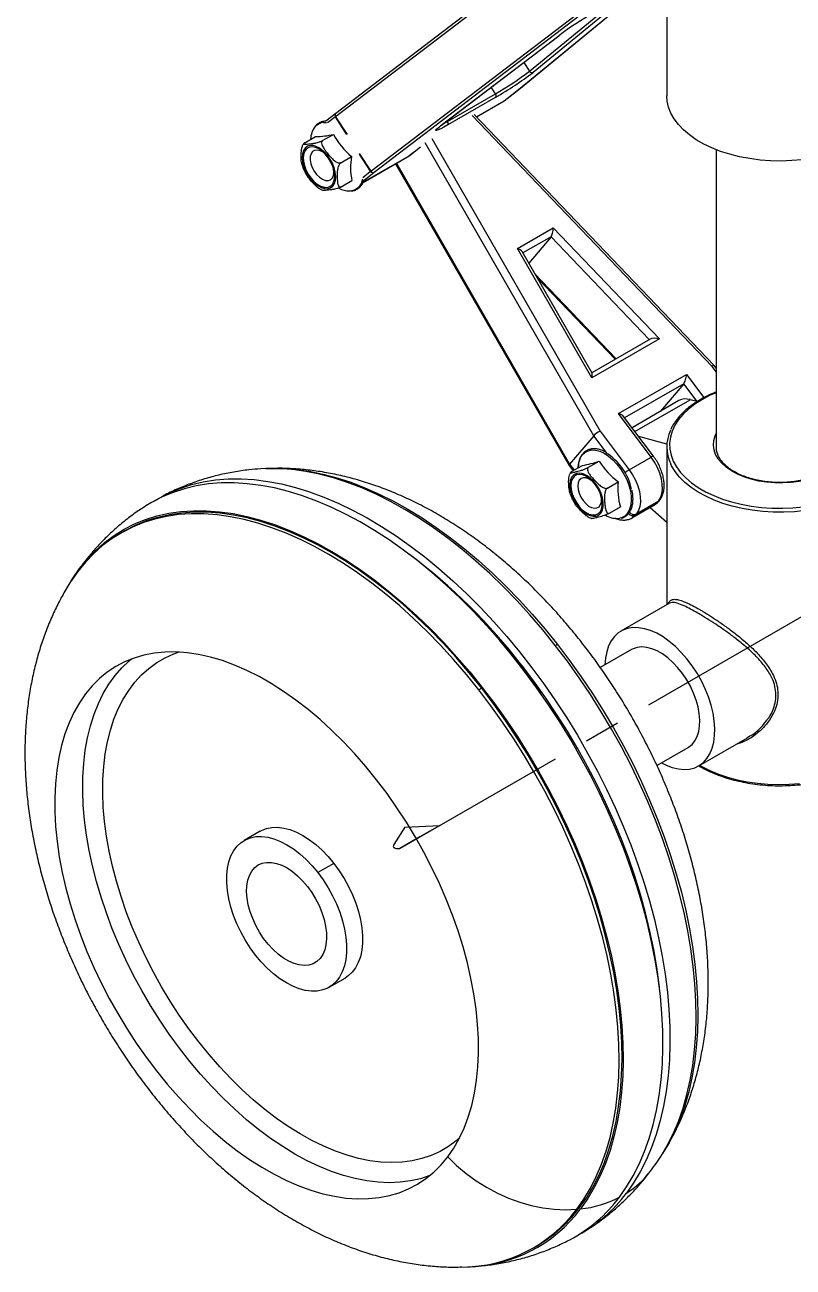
# Model space of a CAD drawing. Header units: millimetres. Extents: x 1 to 1184, y 0 to 836.
# Drawn here: x 734.2 to 788.5, y 615.3 to 703.2 of the extents above; entities that cross this region are included whole.
import ezdxf

# ---------------------------------------------------------------- set-up
doc = ezdxf.new("R2010")
doc.units = ezdxf.units.MM
doc.linetypes.add('CENTERX2', pattern=[20.32, 12.7, -2.54, 2.54, -2.54])

msp = doc.modelspace()

# ---------------------------------------------------------------- linework, layer by layer
at = {"color": 7, "linetype": 'Continuous', "lineweight": 25}
for p, q in [((779.557, 748.027), (779.557, 698.149)), ((770.684, 707.766), (756.138, 696.668)), ((770.699, 708.002), (756.15, 696.902)), ((769.187, 698.676), (777.38, 705.415)), ((769.206, 698.689), (777.381, 705.414)), ((769.845, 699.883), (775.986, 704.935)), ((776.396, 704.98), (770.102, 699.803)), ((758.622, 692.809), (773.168, 703.907)), ((773.413, 703.818), (758.863, 692.716)), ((763.613, 696.057), (771.927, 702.4)), ((763.626, 696.065), (771.94, 702.409)), ((771.94, 702.409), (771.927, 702.4)), ((769.445, 700.505), (769.845, 699.883)), ((764.052, 696.328), (767.442, 698.286)), ((767.459, 698.046), (764.069, 696.089)), ((767.442, 698.286), (767.144, 698.749)), ((768.05, 697.779), (769.187, 698.676)), ((768.066, 697.79), (769.203, 698.687)), ((769.187, 698.676), (769.206, 698.689)), ((769.187, 698.676), (769.203, 698.687)), ((766.108, 696.658), (768.05, 697.779)), ((766.114, 696.651), (767.95, 697.711)), ((767.95, 697.711), (768.05, 697.779)), ((768.05, 697.779), (768.066, 697.79)), ((756.147, 696.9), (755.447, 696.348)), ((756.13, 696.661), (755.575, 696.224)), ((756.915, 695.441), (756.13, 696.661)), ((756.138, 696.668), (756.951, 695.405)), ((764.025, 696.37), (764.052, 696.328)), ((782.766, 678.989), (765.79, 696.757)), ((782.917, 679.065), (765.943, 696.83)), ((755.219, 694.975), (755.984, 695.417)), ((755.279, 696.259), (755.498, 696.263)), ((763.626, 696.065), (763.613, 696.057)), ((753.898, 694.773), (753.847, 694.706)), ((753.959, 694.828), (754.724, 695.269)), ((761.332, 693.901), (762.145, 694.542)), ((762.145, 694.542), (762.147, 694.543)), ((774.392, 674.093), (762.478, 694.806)), ((762.943, 695.113), (774.847, 674.417)), ((756.504, 693.41), (757.269, 693.852)), ((757.81, 694.072), (758.622, 692.809)), ((758.614, 692.802), (757.828, 694.023)), ((758.08, 692.013), (761.232, 693.833)), ((758.085, 692.026), (761.332, 693.901)), ((761.232, 693.833), (761.332, 693.901)), ((761.348, 693.912), (761.332, 693.901)), ((761.348, 693.912), (761.65, 694.15)), ((783.057, 694.33), (783.057, 673.294)), ((758.059, 692.365), (758.614, 692.802)), ((760.375, 693.338), (772.655, 671.988)), ((760.435, 693.373), (772.69, 672.068)), ((756.53, 691.699), (757.295, 692.14)), ((758.863, 692.716), (758.126, 692.135)), ((755.876, 691.846), (755.897, 691.866)), ((768.996, 687.346), (771.534, 688.812)), ((771.534, 688.812), (779.05, 680.946)), ((771.372, 688.171), (769.383, 687.023)), ((771.372, 688.171), (769.799, 686.299)), ((778.325, 680.894), (771.372, 688.171)), ((774.266, 678.184), (768.996, 687.346)), ((774.274, 678.52), (769.326, 687.122)), ((770.215, 685.576), (775.981, 679.541)), ((770.381, 685.288), (775.911, 679.5)), ((778.375, 680.923), (774.258, 678.546)), ((779.05, 680.946), (774.266, 678.184)), ((783.057, 678.603), (782.766, 678.989)), ((783.057, 678.879), (782.917, 679.064)), ((776.148, 675.654), (780.957, 678.43)), ((780.957, 678.43), (782.192, 676.785)), ((780.756, 677.767), (776.579, 675.356)), ((780.756, 677.767), (779.124, 675.825)), ((781.7, 676.51), (780.756, 677.767)), ((780.418, 676.572), (777.103, 674.658)), ((777.307, 674.386), (781.214, 676.641)), ((781.709, 676.507), (781.214, 676.641)), ((778.457, 672.579), (776.148, 675.654)), ((778.622, 672.635), (776.505, 675.454)), ((774.847, 674.417), (776.901, 671.681)), ((774.392, 674.093), (772.69, 672.068)), ((775.334, 672.838), (774.392, 674.093)), ((779.564, 673.49), (777.576, 674.029)), ((776.901, 671.681), (778.457, 672.579)), ((779.557, 673.294), (779.557, 662.125)), ((783.057, 673.294), (783.059, 673.201)), ((772.656, 671.987), (772.939, 671.61)), ((772.69, 672.068), (773.005, 671.648)), ((772.831, 671.547), (773.596, 671.989)), ((774.022, 671.855), (774.786, 672.297)), ((772.76, 671.491), (772.702, 671.367)), ((775.363, 670.387), (776.128, 670.829)), ((774.937, 669.656), (774.905, 669.859)), ((775.514, 668.612), (776.279, 669.054)), ((777.107, 668.273), (778.662, 669.171)), ((777.337, 668.468), (778.892, 669.366)), ((778.97, 669.458), (777.414, 668.56)), ((778.892, 669.366), (778.97, 669.458)), ((778.962, 669.424), (779.039, 669.516)), ((777.414, 668.56), (777.337, 668.468)), ((778.375, 669.006), (779.557, 667.962)), ((741.15, 667.319), (740.948, 667.202)), ((779.758, 662.241), (776.321, 660.257)), ((771.832, 659.316), (771.69, 659.234)), ((777.071, 658.958), (774.86, 657.682)), ((769.297, 657.853), (769.219, 657.808)), ((766.468, 656.22), (766.266, 656.103)), ((770.641, 655.893), (770.413, 656.184)), ((770.641, 655.893), (770.626, 655.884)), ((781.821, 650.731), (785.259, 652.715)), ((778.86, 650.754), (781.071, 652.03)), ((750.804, 646.104), (749.673, 645.451)), ((756.007, 643.823), (754.875, 643.17)), ((755.672, 635.058), (756.804, 635.711)), ((779.436, 623.561), (779.745, 624.1)), ((773.937, 617.916), (774.193, 618.082)), ((770.145, 616.625), (770.347, 616.741)), ((765.796, 615.296), (766.266, 615.336))]:
    msp.add_line(p, q, dxfattribs=at)
at = {"color": 7, "linetype": 'CENTERX2'}
msp.add_line((760.686, 644.881), (820.577, 679.455), dxfattribs=at)
at = {"color": 7, "linetype": 'Continuous'}
for p, q in [((761.028, 646.392), (760.257, 645.159)), ((761.028, 646.392), (763.515, 646.514)), ((763.515, 646.514), (762.101, 645.697)), ((762.101, 645.697), (760.686, 644.881))]:
    msp.add_line(p, q, dxfattribs=at)
at = {"color": 7, "linetype": 'Continuous', "lineweight": 25, "flags": 128}
for points in [[(789.14, 693.622), (788.399, 693.556), (787.65, 693.531), (786.901, 693.546), (786.157, 693.601), (785.426, 693.697), (784.713, 693.832), (784.025, 694.005), (783.369, 694.214), (782.749, 694.457), (782.171, 694.733), (781.641, 695.04), (781.162, 695.373), (780.74, 695.731), (780.378, 696.11), (780.079, 696.507), (779.846, 696.918), (779.68, 697.341), (779.583, 697.77), (779.557, 698.149)], [(763.747, 696.158), (763.78, 696.176), (764.052, 696.328)], [(764.069, 696.089), (763.8, 695.937), (763.575, 695.818), (763.401, 695.735), (763.284, 695.691), (763.227, 695.687), (763.232, 695.723), (763.301, 695.799), (763.429, 695.911), (763.613, 696.057)], [(755.573, 691.572), (755.771, 691.63), (755.934, 691.753), (756.054, 691.934), (756.127, 692.166), (756.148, 692.439), (756.118, 692.741), (756.037, 693.058), (755.909, 693.378), (755.74, 693.685), (755.537, 693.967), (755.309, 694.21), (755.065, 694.406), (754.817, 694.544), (754.575, 694.619), (754.35, 694.628), (754.152, 694.57), (753.989, 694.447), (753.869, 694.266), (753.797, 694.034), (753.775, 693.761), (753.805, 693.459), (753.886, 693.141), (754.014, 692.822), (754.183, 692.515), (754.386, 692.233), (754.615, 691.989), (754.858, 691.794), (755.107, 691.656), (755.348, 691.581), (755.573, 691.572)], [(755.535, 691.666), (755.727, 691.724), (755.883, 691.846), (755.996, 692.026), (756.061, 692.257), (756.074, 692.527), (756.035, 692.824), (755.946, 693.134), (755.811, 693.442), (755.636, 693.734), (755.43, 693.997), (755.202, 694.217), (754.962, 694.386), (754.723, 694.494), (754.495, 694.537), (754.288, 694.513), (754.113, 694.423), (753.978, 694.271), (753.889, 694.064), (753.85, 693.812), (753.863, 693.527), (753.927, 693.222), (754.04, 692.911), (754.195, 692.609), (754.387, 692.33), (754.606, 692.087), (754.841, 691.891), (755.082, 691.752), (755.317, 691.676), (755.535, 691.666)], [(755.42, 694.008), (755.247, 694.146), (755.037, 694.258), (754.835, 694.305), (754.654, 694.284), (754.507, 694.197), (754.401, 694.048), (754.343, 693.847), (754.338, 693.607), (754.386, 693.342), (754.483, 693.071), (754.623, 692.808), (754.798, 692.572), (754.996, 692.377), (755.206, 692.235), (755.414, 692.154), (755.607, 692.141), (755.607, 692.141)], [(755.607, 692.141), (755.772, 692.196), (755.9, 692.316), (755.982, 692.492), (756.013, 692.714), (755.992, 692.968), (755.977, 693.043)], [(783.057, 677.135), (782.59, 676.929), (782.041, 676.641), (781.542, 676.324), (781.097, 675.981), (780.711, 675.615), (780.386, 675.23), (780.127, 674.828), (779.935, 674.414), (779.812, 673.992), (779.759, 673.564), (779.776, 673.136), (779.864, 672.71), (780.022, 672.292), (780.248, 671.884), (780.54, 671.49), (780.896, 671.114), (781.312, 670.759), (781.785, 670.428), (782.31, 670.125), (782.882, 669.852), (783.497, 669.612), (784.148, 669.407), (784.831, 669.238), (785.538, 669.108), (786.263, 669.017), (787, 668.966), (787.742, 668.956), (788.483, 668.986), (789.215, 669.057)], [(790.88, 671.539), (790.446, 671.317), (789.969, 671.129), (789.455, 670.975), (788.912, 670.859), (788.349, 670.783), (787.774, 670.747), (787.195, 670.752), (786.622, 670.798), (786.063, 670.885), (785.527, 671.01), (785.021, 671.173), (784.554, 671.37), (784.132, 671.599), (783.763, 671.856), (783.45, 672.137), (783.201, 672.438), (783.017, 672.755), (782.902, 673.082), (782.857, 673.415), (782.884, 673.749), (782.981, 674.078), (783.057, 674.24)], [(773.297, 671.817), (773.3, 671.876), (773.345, 672.205), (773.44, 672.491), (773.582, 672.727), (773.767, 672.907), (773.991, 673.026), (774.248, 673.08), (774.529, 673.068), (774.828, 672.99), (775.137, 672.849), (775.446, 672.647), (775.749, 672.392), (776.035, 672.089), (776.298, 671.748), (776.53, 671.376), (776.726, 670.985), (776.879, 670.585), (776.986, 670.187), (777.043, 669.802), (777.049, 669.441), (777.004, 669.112), (776.909, 668.826), (776.767, 668.589), (776.582, 668.409), (776.358, 668.291), (776.232, 668.255)], [(778.97, 669.458), (779.115, 669.687), (779.211, 669.97), (779.255, 670.297), (779.245, 670.658), (779.182, 671.043), (779.067, 671.44), (778.905, 671.836), (778.699, 672.22), (778.457, 672.579)], [(779.04, 622.937), (779.134, 623.081), (779.597, 623.86), (780.015, 624.69), (780.387, 625.569), (780.711, 626.495), (780.989, 627.465), (781.217, 628.478), (781.397, 629.531), (781.528, 630.621), (781.609, 631.745), (781.64, 632.902), (781.621, 634.087), (781.552, 635.299), (781.433, 636.535), (781.265, 637.79), (781.048, 639.064), (780.783, 640.351), (780.469, 641.65), (780.109, 642.957), (779.702, 644.268), (779.25, 645.582), (778.754, 646.894), (778.214, 648.202), (777.633, 649.502), (777.012, 650.791), (776.352, 652.066), (775.655, 653.324), (774.922, 654.562), (774.156, 655.778), (773.357, 656.967), (772.529, 658.127), (771.673, 659.256), (770.79, 660.351), (769.884, 661.408), (768.956, 662.426), (768.009, 663.402), (767.045, 664.334), (766.066, 665.219), (765.075, 666.056), (764.073, 666.842), (763.064, 667.575), (762.05, 668.254), (761.033, 668.877), (760.016, 669.442), (759.001, 669.948), (757.99, 670.395), (756.987, 670.78), (755.993, 671.103), (755.01, 671.364), (754.042, 671.561), (753.091, 671.693), (752.158, 671.762), (751.247, 671.766), (750.852, 671.748)], [(751.202, 671.765), (751.487, 671.777), (752.395, 671.773), (753.324, 671.705), (754.272, 671.572), (755.236, 671.376), (756.214, 671.117), (757.204, 670.795), (758.204, 670.411), (759.21, 669.966), (760.221, 669.462), (761.235, 668.899), (762.248, 668.278), (763.258, 667.602), (764.263, 666.872), (765.26, 666.089), (766.248, 665.256), (767.223, 664.374), (768.183, 663.446), (769.127, 662.474), (770.051, 661.46), (770.953, 660.406), (771.832, 659.316)], [(776.901, 671.681), (777.144, 671.322), (777.349, 670.938), (777.512, 670.542), (777.626, 670.145), (777.689, 669.76), (777.699, 669.399), (777.656, 669.072), (777.56, 668.789), (777.414, 668.56)], [(793.213, 670.028), (792.659, 669.737), (792.059, 669.477), (791.42, 669.25), (790.747, 669.059), (790.046, 668.905), (789.324, 668.79), (788.585, 668.714), (787.838, 668.678), (787.088, 668.683), (786.342, 668.729), (785.607, 668.815), (784.889, 668.94), (784.194, 669.103), (783.529, 669.303), (782.9, 669.539), (782.311, 669.807), (781.769, 670.106), (781.277, 670.433), (780.84, 670.785), (780.463, 671.159), (780.148, 671.552), (779.898, 671.96), (779.843, 672.069)], [(743.336, 669.493), (743.612, 669.657), (744.356, 670.042), (745.133, 670.366), (745.941, 670.627), (746.778, 670.826), (747.644, 670.961), (748.534, 671.032), (749.449, 671.039), (750.384, 670.983), (751.339, 670.862), (752.311, 670.678), (753.297, 670.431), (754.295, 670.122), (755.304, 669.75), (756.32, 669.318), (757.342, 668.826), (758.366, 668.275), (759.391, 667.666), (760.414, 667.002), (761.433, 666.283), (762.445, 665.511), (763.448, 664.688), (764.439, 663.816), (765.417, 662.897), (766.379, 661.933), (767.323, 660.926), (768.246, 659.879), (769.147, 658.794), (770.023, 657.674), (770.872, 656.521), (771.693, 655.338), (772.483, 654.128), (773.24, 652.893), (773.963, 651.637), (774.65, 650.362), (775.3, 649.072), (775.911, 647.769), (776.481, 646.456), (777.009, 645.137), (777.495, 643.814), (777.936, 642.491), (778.332, 641.171), (778.682, 639.856), (778.984, 638.55), (779.24, 637.257), (779.447, 635.978), (779.605, 634.717), (779.714, 633.478), (779.773, 632.262), (779.784, 631.072), (779.744, 629.912), (779.656, 628.784), (779.518, 627.691), (779.331, 626.635), (779.095, 625.619), (778.812, 624.645), (778.481, 623.716), (778.104, 622.833), (777.682, 621.998), (777.214, 621.215), (776.704, 620.483)], [(775.07, 669.376), (775.019, 669.685), (774.918, 670.005), (774.773, 670.321), (774.589, 670.62), (774.374, 670.888), (774.138, 671.113), (773.892, 671.286), (773.645, 671.399), (773.409, 671.447), (773.194, 671.428), (773.009, 671.344), (772.863, 671.197), (772.761, 670.994), (772.709, 670.744), (772.709, 670.457), (772.76, 670.147), (772.86, 669.828), (773.006, 669.511), (773.19, 669.213), (773.405, 668.945), (773.64, 668.72), (773.887, 668.547), (774.134, 668.434), (774.37, 668.386), (774.585, 668.404), (774.77, 668.489), (774.916, 668.636), (775.018, 668.839), (775.07, 669.089), (775.07, 669.376)], [(774.997, 669.409), (774.947, 669.71), (774.847, 670.021), (774.702, 670.326), (774.52, 670.613), (774.307, 670.867), (774.076, 671.077), (773.835, 671.232), (773.597, 671.326), (773.373, 671.354), (773.173, 671.315), (773.007, 671.21), (772.881, 671.045), (772.803, 670.827), (772.776, 670.566), (772.801, 670.276), (772.876, 669.968), (772.999, 669.658), (773.164, 669.36), (773.362, 669.088), (773.586, 668.855), (773.823, 668.671), (774.064, 668.546), (774.296, 668.484), (774.509, 668.49), (774.694, 668.563), (774.841, 668.698), (774.943, 668.891), (774.996, 669.132), (774.997, 669.409)], [(774.348, 670.824), (774.278, 670.885), (774.068, 671.027), (773.86, 671.107), (773.668, 671.12), (773.503, 671.065), (773.375, 670.945), (773.293, 670.768), (773.262, 670.546), (773.284, 670.292), (773.357, 670.021), (773.476, 669.752), (773.635, 669.501), (773.824, 669.284), (774.03, 669.114), (774.24, 669.002), (774.442, 668.956), (774.622, 668.977), (774.77, 669.065), (774.875, 669.215), (774.932, 669.416), (774.937, 669.656), (774.937, 669.656)], [(776.209, 620.198), (776.719, 620.929), (777.187, 621.713), (777.609, 622.547), (777.986, 623.43), (778.317, 624.359), (778.6, 625.333), (778.836, 626.349), (779.023, 627.405), (779.161, 628.498), (779.249, 629.626), (779.289, 630.786), (779.279, 631.976), (779.219, 633.192), (779.11, 634.432), (778.952, 635.692), (778.745, 636.971), (778.49, 638.265), (778.187, 639.57), (777.837, 640.885), (777.441, 642.205), (777, 643.528), (776.514, 644.851), (775.986, 646.17), (775.416, 647.483), (774.805, 648.786), (774.156, 650.076), (773.468, 651.351), (772.745, 652.607), (771.988, 653.842), (771.198, 655.052), (770.377, 656.235), (769.528, 657.388), (768.652, 658.508), (767.751, 659.593), (766.828, 660.64), (765.884, 661.647), (764.922, 662.611), (763.944, 663.53), (762.953, 664.402), (761.95, 665.225), (760.938, 665.997), (759.919, 666.716), (758.896, 667.38), (757.871, 667.989), (756.847, 668.54), (755.825, 669.032), (754.809, 669.464), (753.8, 669.836), (752.802, 670.145), (751.816, 670.393), (750.844, 670.577), (749.889, 670.697), (748.954, 670.754), (748.04, 670.746), (747.149, 670.675), (746.283, 670.54), (745.446, 670.342), (744.638, 670.08), (743.861, 669.757), (743.117, 669.371), (742.722, 669.133)], [(778.662, 669.171), (778.702, 669.196), (778.892, 669.366)], [(778.892, 669.366), (778.943, 669.404), (778.962, 669.424)], [(779.039, 669.516), (779.02, 669.496), (778.97, 669.458)], [(766.266, 656.103), (765.387, 657.193), (764.485, 658.247), (763.561, 659.261), (762.617, 660.233), (761.657, 661.161), (760.682, 662.043), (759.694, 662.876), (758.697, 663.659), (757.692, 664.389), (756.682, 665.065), (755.669, 665.685), (754.655, 666.249), (753.644, 666.753), (752.638, 667.198), (751.638, 667.582), (750.648, 667.903), (749.67, 668.163), (748.706, 668.359), (747.758, 668.491), (746.829, 668.56), (745.921, 668.564), (745.036, 668.504), (744.177, 668.38), (743.345, 668.192), (742.542, 667.941), (741.771, 667.627), (741.033, 667.251), (740.33, 666.814), (739.663, 666.317), (739.035, 665.761), (738.447, 665.148), (737.9, 664.479), (737.395, 663.756), (737.232, 663.496)], [(737.435, 663.817), (737.525, 663.959), (738.032, 664.686), (738.581, 665.357), (739.172, 665.973), (739.802, 666.531), (740.472, 667.03), (741.177, 667.468), (741.919, 667.846), (742.693, 668.161), (743.499, 668.413), (744.334, 668.601), (745.197, 668.726), (746.085, 668.786), (746.997, 668.782), (747.929, 668.714), (748.881, 668.581), (749.849, 668.384), (750.831, 668.123), (751.825, 667.8), (752.828, 667.415), (753.839, 666.969), (754.854, 666.462), (755.871, 665.897), (756.888, 665.274), (757.902, 664.595), (758.911, 663.862), (759.913, 663.076), (760.904, 662.239), (761.883, 661.354), (762.847, 660.422), (763.795, 659.446), (764.722, 658.428), (765.628, 657.371), (766.511, 656.276), (767.367, 655.147), (768.195, 653.987), (768.994, 652.798), (769.76, 651.583), (770.493, 650.344), (771.19, 649.086), (771.85, 647.811), (772.471, 646.522), (773.052, 645.222), (773.592, 643.914), (774.088, 642.602), (774.54, 641.288), (774.947, 639.977), (775.307, 638.67), (775.621, 637.371), (775.886, 636.084), (776.103, 634.81), (776.271, 633.555), (776.39, 632.319), (776.459, 631.107), (776.478, 629.922), (776.447, 628.765), (776.366, 627.641), (776.235, 626.551), (776.055, 625.498), (775.827, 624.485), (775.55, 623.515), (775.225, 622.589), (774.853, 621.71), (774.435, 620.88), (773.972, 620.101), (773.465, 619.375), (773.465, 619.375)], [(766.468, 656.22), (765.589, 657.31), (764.687, 658.363), (763.763, 659.377), (762.819, 660.349), (761.859, 661.278), (760.884, 662.159), (759.896, 662.992), (758.899, 663.775), (757.894, 664.506), (756.884, 665.182), (755.871, 665.802), (754.857, 666.365), (753.846, 666.87), (752.84, 667.314), (751.84, 667.698), (750.85, 668.02), (749.872, 668.279), (748.908, 668.476), (747.96, 668.608), (747.031, 668.676), (746.123, 668.68), (745.239, 668.62), (744.379, 668.496), (743.547, 668.308), (742.745, 668.057), (741.973, 667.743), (741.235, 667.368), (741.15, 667.319)], [(777.337, 668.468), (777.146, 668.298), (777.122, 668.282)], [(779.183, 650.94), (779.515, 650.776), (779.952, 650.611), (780.378, 650.51), (780.787, 650.473), (781.174, 650.502), (781.533, 650.596), (781.86, 650.754), (782.151, 650.974), (782.402, 651.252), (782.609, 651.586), (782.77, 651.971), (782.883, 652.402), (782.946, 652.873), (782.959, 653.378), (782.921, 653.911), (782.833, 654.464), (782.695, 655.031), (782.511, 655.604), (782.282, 656.176), (782.01, 656.738), (781.701, 657.285), (781.357, 657.808), (780.984, 658.301), (780.585, 658.757), (780.167, 659.171), (779.734, 659.536), (779.293, 659.85), (778.849, 660.106), (778.408, 660.302), (777.976, 660.436), (777.557, 660.505), (777.159, 660.509), (776.785, 660.447), (776.442, 660.321), (776.132, 660.132), (775.861, 659.882), (775.632, 659.575), (775.447, 659.216), (775.31, 658.807), (775.222, 658.355), (775.184, 657.869)], [(759.041, 649.74), (758.283, 650.675), (757.501, 651.572), (756.698, 652.429), (755.877, 653.241), (755.04, 654.006), (754.19, 654.722), (753.33, 655.387), (752.463, 655.997), (751.592, 656.552), (750.72, 657.048), (749.85, 657.485), (748.985, 657.861), (748.127, 658.174), (747.28, 658.425), (746.446, 658.61), (745.629, 658.732), (744.831, 658.787), (744.054, 658.778), (743.302, 658.702), (742.577, 658.562), (741.881, 658.357), (741.217, 658.088), (740.586, 657.756), (739.992, 657.362), (739.436, 656.907), (738.92, 656.393), (738.446, 655.821), (738.015, 655.195), (737.629, 654.515), (737.289, 653.784), (736.997, 653.004), (736.752, 652.179), (736.557, 651.31), (736.412, 650.401), (736.316, 649.455), (736.271, 648.475), (736.277, 647.465), (736.334, 646.428), (736.441, 645.366), (736.598, 644.285), (736.805, 643.188), (737.061, 642.077), (737.365, 640.958), (737.716, 639.834), (738.112, 638.708), (738.553, 637.585), (739.038, 636.468), (739.563, 635.361), (740.128, 634.268), (740.731, 633.192), (741.369, 632.137), (742.041, 631.108), (742.744, 630.106), (743.476, 629.136), (744.234, 628.201), (745.016, 627.304), (745.819, 626.448), (746.64, 625.635), (747.477, 624.87), (748.327, 624.154), (749.187, 623.489), (750.054, 622.879), (750.924, 622.324), (751.796, 621.828), (752.666, 621.391), (753.532, 621.015), (754.39, 620.702), (755.237, 620.451), (756.07, 620.266), (756.888, 620.145), (757.686, 620.089), (758.463, 620.099), (759.215, 620.174), (759.94, 620.314), (760.636, 620.519), (761.3, 620.788), (761.93, 621.12), (762.524, 621.515), (763.08, 621.969), (763.596, 622.483), (764.07, 623.055)], [(764.892, 624.37), (764.674, 624.186), (764.119, 623.781), (763.528, 623.436), (762.903, 623.153), (762.245, 622.932), (761.558, 622.774), (760.844, 622.68), (760.105, 622.65), (759.344, 622.684), (758.563, 622.782), (757.766, 622.943), (756.955, 623.168), (756.133, 623.455), (755.302, 623.804), (754.467, 624.212), (753.629, 624.679), (752.791, 625.203), (751.957, 625.783), (751.13, 626.415), (750.312, 627.098), (749.506, 627.83), (748.716, 628.608), (747.943, 629.429), (747.191, 630.29), (746.462, 631.189), (745.759, 632.121), (745.084, 633.085), (744.439, 634.076), (743.828, 635.091), (743.252, 636.126), (742.713, 637.179), (742.212, 638.244), (741.753, 639.319), (741.335, 640.399), (740.962, 641.481), (740.634, 642.561), (740.352, 643.635), (740.117, 644.7), (739.93, 645.751), (739.792, 646.786), (739.703, 647.8), (739.664, 648.789), (739.674, 649.751), (739.734, 650.682), (739.844, 651.578), (740.002, 652.437), (740.209, 653.255), (740.464, 654.03), (740.765, 654.759), (741.113, 655.44), (741.505, 656.069), (741.94, 656.645), (742.417, 657.166), (742.934, 657.629), (743.489, 658.034), (744.08, 658.379), (744.705, 658.662), (745.027, 658.78)], [(771.832, 659.316), (772.685, 658.192), (773.51, 657.036), (774.305, 655.852), (775.069, 654.641), (775.799, 653.408), (776.493, 652.155), (777.15, 650.885), (777.769, 649.601), (778.348, 648.306), (778.885, 647.003), (779.379, 645.696), (779.83, 644.388), (780.235, 643.081), (780.594, 641.78), (780.906, 640.486), (781.171, 639.204), (781.387, 637.936), (781.554, 636.685), (781.672, 635.454), (781.741, 634.247), (781.76, 633.066), (781.729, 631.914), (781.648, 630.794), (781.518, 629.709), (781.339, 628.66), (781.111, 627.652), (780.835, 626.685), (780.512, 625.763), (780.141, 624.887), (779.725, 624.06), (779.264, 623.284), (779.224, 623.223)], [(781.071, 652.03), (781.104, 652.05), (781.348, 652.242), (781.552, 652.492), (781.711, 652.796), (781.823, 653.149), (781.885, 653.543), (781.898, 653.971), (781.86, 654.427), (781.773, 654.902), (781.637, 655.388), (781.455, 655.875), (781.231, 656.356), (780.968, 656.821), (780.672, 657.263), (780.347, 657.673), (779.999, 658.044), (779.635, 658.37), (779.26, 658.644), (778.882, 658.862), (778.508, 659.02), (778.143, 659.115), (777.796, 659.146), (777.47, 659.111), (777.174, 659.012), (777.071, 658.958)], [(762.801, 621.73), (762.14, 621.514), (761.431, 621.355), (760.694, 621.259), (759.932, 621.228), (759.148, 621.261), (758.345, 621.358), (757.524, 621.519), (756.69, 621.743), (755.843, 622.03), (754.989, 622.378), (754.128, 622.787), (753.264, 623.255), (752.401, 623.781), (751.54, 624.362), (750.684, 624.998), (749.838, 625.685), (749.002, 626.421), (748.181, 627.205), (747.376, 628.033), (746.591, 628.903), (745.828, 629.811), (745.09, 630.755), (744.378, 631.732), (743.696, 632.739), (743.046, 633.771), (742.43, 634.826), (741.849, 635.9), (741.307, 636.99), (740.804, 638.091), (740.342, 639.201), (739.923, 640.316), (739.548, 641.431), (739.219, 642.543), (738.937, 643.649), (738.702, 644.745), (738.515, 645.827), (738.377, 646.892), (738.288, 647.935), (738.25, 648.954), (738.26, 649.946), (738.321, 650.906), (738.431, 651.832), (738.591, 652.72), (738.799, 653.568), (739.055, 654.374), (739.358, 655.133), (739.708, 655.844), (740.102, 656.504), (740.54, 657.111), (741.02, 657.664), (741.54, 658.159), (741.695, 658.29)], [(779.036, 635.065), (779.019, 635.221), (778.851, 636.472), (778.635, 637.74), (778.37, 639.022), (778.058, 640.316), (777.699, 641.618), (777.294, 642.924), (776.844, 644.233), (776.349, 645.54), (775.812, 646.842), (775.234, 648.137), (774.615, 649.421), (773.958, 650.691), (773.263, 651.944), (772.533, 653.177), (771.77, 654.388), (770.975, 655.572), (770.149, 656.728), (769.297, 657.853)], [(773.193, 619.348), (773.698, 620.071), (774.159, 620.847), (774.575, 621.674), (774.945, 622.549), (775.269, 623.472), (775.545, 624.438), (775.773, 625.447), (775.952, 626.495), (776.082, 627.581), (776.163, 628.701), (776.194, 629.853), (776.175, 631.034), (776.106, 632.241), (775.988, 633.472), (775.821, 634.722), (775.604, 635.991), (775.34, 637.273), (775.028, 638.566), (774.669, 639.868), (774.263, 641.175), (773.813, 642.483), (773.319, 643.79), (772.782, 645.093), (772.203, 646.387), (771.584, 647.671), (770.927, 648.942), (770.233, 650.195), (769.503, 651.428), (768.739, 652.638), (767.944, 653.823), (767.119, 654.979), (766.266, 656.103)], [(770.347, 616.741), (770.965, 617.13), (771.631, 617.626), (772.26, 618.182), (772.848, 618.795), (773.395, 619.464), (773.9, 620.188), (774.361, 620.964), (774.777, 621.791), (775.148, 622.666), (775.471, 623.588), (775.747, 624.555), (775.975, 625.564), (776.154, 626.612), (776.284, 627.698), (776.365, 628.818), (776.396, 629.97), (776.377, 631.151), (776.308, 632.358), (776.19, 633.588), (776.023, 634.839), (775.807, 636.107), (775.542, 637.39), (775.23, 638.683), (774.871, 639.985), (774.466, 641.291), (774.015, 642.6), (773.521, 643.907), (772.984, 645.209), (772.405, 646.504), (771.786, 647.788), (771.129, 649.058), (770.435, 650.311), (769.705, 651.545), (768.941, 652.755), (768.146, 653.94), (767.321, 655.095), (766.468, 656.22)], [(781.884, 650.767), (782.034, 650.682), (782.6, 650.398), (783.21, 650.146), (783.858, 649.928), (784.538, 649.746), (785.245, 649.602), (785.973, 649.497), (786.714, 649.431), (787.463, 649.405), (788.212, 649.421), (788.956, 649.476)], [(764.07, 623.055), (764.501, 623.681), (764.887, 624.361), (765.227, 625.092), (765.52, 625.872), (765.764, 626.698), (765.96, 627.566), (766.105, 628.475), (766.201, 629.421), (766.245, 630.401), (766.239, 631.411), (766.183, 632.448), (766.076, 633.51), (765.918, 634.591), (765.711, 635.688), (765.456, 636.799), (765.152, 637.918), (764.801, 639.042), (764.404, 640.168), (763.963, 641.291), (763.479, 642.408), (762.954, 643.515), (762.389, 644.608), (761.786, 645.684), (761.148, 646.739), (760.476, 647.768), (759.773, 648.77), (759.041, 649.74)], [(750.804, 646.104), (750.899, 646.155), (751.251, 646.294), (751.632, 646.37), (752.039, 646.382), (752.466, 646.329), (752.909, 646.213), (753.363, 646.035), (753.822, 645.796), (754.28, 645.501), (754.733, 645.151), (755.176, 644.752), (755.602, 644.307), (756.007, 643.823)], [(754.875, 643.17), (755.254, 642.652), (755.603, 642.105), (755.918, 641.537), (756.194, 640.954), (756.429, 640.362), (756.62, 639.769), (756.765, 639.182), (756.862, 638.608), (756.91, 638.053), (756.908, 637.523), (756.856, 637.026), (756.756, 636.567), (756.607, 636.15), (756.413, 635.782), (756.174, 635.467), (755.895, 635.207), (755.577, 635.007), (755.226, 634.868), (754.844, 634.792), (754.438, 634.78), (754.01, 634.833), (753.567, 634.949), (753.113, 635.127), (752.655, 635.366), (752.196, 635.661), (751.743, 636.011), (751.301, 636.41), (750.875, 636.855), (750.47, 637.339), (750.091, 637.857), (749.742, 638.404), (749.427, 638.972), (749.151, 639.555), (748.916, 640.147), (748.725, 640.739), (748.58, 641.326), (748.483, 641.901), (748.435, 642.456), (748.437, 642.985), (748.489, 643.483), (748.589, 643.942), (748.738, 644.358), (748.933, 644.727), (749.171, 645.042), (749.451, 645.302), (749.768, 645.502), (750.119, 645.641), (750.501, 645.717), (750.907, 645.729), (751.335, 645.676), (751.778, 645.56), (752.232, 645.382), (752.691, 645.143), (753.149, 644.848), (753.602, 644.498), (754.044, 644.099), (754.47, 643.654), (754.875, 643.17)], [(754.141, 642.198), (754.45, 641.769), (754.727, 641.312), (754.968, 640.837), (755.168, 640.352), (755.323, 639.864), (755.431, 639.384), (755.49, 638.919), (755.498, 638.478), (755.456, 638.068), (755.365, 637.698), (755.225, 637.373), (755.04, 637.1), (754.812, 636.883), (754.546, 636.726), (754.247, 636.632), (753.92, 636.603), (753.571, 636.639), (753.205, 636.739), (752.83, 636.902), (752.452, 637.125), (752.078, 637.404), (751.715, 637.734), (751.369, 638.109), (751.046, 638.521), (750.752, 638.965), (750.492, 639.432), (750.272, 639.914), (750.094, 640.401), (749.962, 640.886), (749.878, 641.36), (749.845, 641.814), (749.862, 642.24), (749.929, 642.631), (750.045, 642.979), (750.207, 643.279), (750.414, 643.525), (750.661, 643.712), (750.944, 643.838), (751.258, 643.899), (751.597, 643.896), (751.956, 643.828), (752.327, 643.696), (752.704, 643.502), (753.081, 643.251), (753.45, 642.946), (753.806, 642.593), (754.141, 642.198)], [(756.007, 643.823), (756.386, 643.305), (756.735, 642.758), (757.049, 642.19), (757.326, 641.607), (757.561, 641.015), (757.752, 640.423), (757.897, 639.836), (757.994, 639.261), (758.041, 638.706), (758.039, 638.177), (757.988, 637.679), (757.887, 637.22), (757.739, 636.804), (757.544, 636.435), (757.305, 636.12), (757.026, 635.86), (756.804, 635.711)], [(764.07, 623.055), (764.697, 622.449), (765.366, 621.886), (766.073, 621.37), (766.813, 620.905), (767.579, 620.494), (768.366, 620.141), (769.169, 619.848), (769.98, 619.618), (770.794, 619.451), (771.605, 619.351), (772.407, 619.316), (773.193, 619.348)]]:
    msp.add_lwpolyline(points, dxfattribs=at)
at = {"color": 7, "linetype": 'Continuous', "flags": 128}
msp.add_lwpolyline([(760.257, 645.159), (760.225, 645.091), (760.218, 645.032), (760.236, 644.981), (760.28, 644.94), (760.347, 644.909), (760.439, 644.889), (760.552, 644.879), (760.686, 644.881)], dxfattribs=at)
at = {"color": 7, "linetype": 'Continuous', "lineweight": 25}
for centre, radius, start, end in [((787.746, 680.965), 26.641, 120.08493, 126.42649), ((756.483, 717.378), 22.015, 299.85676, 307.37146), ((755.408, 719.041), 24.208, 299.85556, 307.37266), ((770.016, 699.98), 0.197, 209.48686, 295.90618), ((767.297, 698.155), 0.196, 326.06622, 41.90102), ((756.269, 696.771), 0.178, 133.43977, 218.14005), ((756.272, 696.779), 0.173, 134.70344, 219.70494), ((756.555, 696.121), 0.687, 127.31877, 128.2347), ((763.906, 696.198), 0.196, 326.06622, 41.90102), ((755.794, 695.058), 1.421, 140.19965, 179.63121), ((755.374, 695.355), 0.909, 96.00558, 137.68201), ((754.793, 700.148), 4.879, 269.1926, 284.12941), ((760.504, 697.82), 5.12, 208.00013, 230.81127), ((761.319, 693.057), 4.127, 168.89526, 192.83536), ((759.039, 692.263), 0.687, 127.31877, 128.2347), ((758.785, 692.895), 0.195, 208.3177, 293.57748), ((758.795, 692.897), 0.193, 207.05358, 290.75852), ((757.066, 692.432), 1.017, 274.53225, 350.69602), ((757.114, 692.985), 1.567, 241.32196, 271.20381), ((780.896, 675.691), 1.003, 71.49376, 118.50142), ((782.347, 673.293), 2.787, 154.80947, 206.07017), ((773.16, 669.48), 3.996, 11.8025, 58.51155), ((778.608, 672.404), 0.231, 86.61816, 130.88724), ((772.509, 678.655), 6.754, 279.25833, 289.70553), ((779.064, 674.86), 4.987, 210.92753, 233.92635), ((778.005, 669.819), 2.164, 120.6495, 130.14049), ((780.411, 670.299), 4.316, 172.944, 196.76622), ((776.004, 669.707), 1.469, 238.14057, 278.93237), ((777.168, 668.847), 0.415, 218.91445, 293.99273), ((777.245, 668.939), 0.416, 218.68745, 293.98298), ((736.889, 632.938), 40.878, 37.55269, 53.2222), ((732.372, 629.003), 46.77, 38.01585, 40.70724), ((730.924, 627.869), 48.609, 35.20612, 38.01782), ((773.254, 625.957), 6.47, 302.21578, 322.85143), ((767.838, 626.423), 10.432, 297.78449, 323.36109), ((768.324, 626.717), 10.444, 298.59904, 323.35381), ((772.627, 627.15), 7.82, 276.15416, 297.25606), ((765.027, 625.462), 10.201, 270.26328, 323.17717), ((765.277, 625.5), 10.226, 271.01191, 323.2013)]:
    msp.add_arc(centre, radius, start, end, dxfattribs=at)
for centre, major_axis, ratio, start_param, end_param in [((771.38, 688.628), (0.07, 0.492), 0.280541, 3.565212, 5.136008), ((768.841, 687.162), (0.502, -0.135), 0.427515, 0.40343, 1.374076), ((778.896, 680.761), (0.584, -0.084), 0.354216, 1.353887, 2.717974), ((782.612, 678.805), (0.306, 0.259), 0.124922, 0.007415, 0.937683), ((774.111, 678), (0.144, 0.536), 0.198984, 5.115819, 6.086465), ((780.802, 678.246), (0.105, 0.512), 0.23991, 3.557796, 5.128593), ((775.994, 675.47), (0.54, -0.11), 0.391735, 0.416204, 1.361302), ((774.692, 674.233), (0.335, 0.221), 0.209046, 0.957873, 2.528669), ((772.99, 672.208), (0.335, 0.221), 0.209046, 2.528669, 3.154367)]:
    msp.add_ellipse(centre, major_axis=major_axis, ratio=ratio, start_param=start_param, end_param=end_param, dxfattribs=at)
for points, knots in [([(755.347, 696.341), (755.3, 696.334), (755.168, 696.314), (754.972, 696.231), (754.816, 696.133), (754.752, 696.053), (754.741, 696.04)], [0, 0, 0, 0, 0.200065, 0.565764, 0.928275, 1, 1, 1, 1]), ([(755.447, 696.348), (755.445, 696.348), (755.41, 696.351), (755.377, 696.346), (755.347, 696.341)], [0, 0, 0, 0, 0.07153, 1, 1, 1, 1]), ([(763.293, 695.783), (763.292, 695.782), (763.29, 695.779), (763.314, 695.807), (763.374, 695.862), (763.477, 695.95), (763.578, 696.028), (763.626, 696.065)], [0, 0, 0, 0, 0.052776, 0.227228, 0.461214, 0.740886, 1, 1, 1, 1]), ([(753.758, 693.299), (753.746, 693.344), (753.717, 693.456), (753.705, 693.692), (753.699, 693.956), (753.712, 694.24), (753.746, 694.456), (753.799, 694.62), (753.834, 694.68), (753.849, 694.705)], [0, 0, 0, 0, 0.115228, 0.281969, 0.521334, 0.687245, 0.876906, 0.947566, 1, 1, 1, 1]), ([(753.959, 694.828), (753.955, 694.826), (753.936, 694.814), (753.905, 694.792), (753.881, 694.763), (753.89, 694.734), (753.971, 694.719), (754.125, 694.725), (754.318, 694.745), (754.527, 694.772), (754.729, 694.807), (754.911, 694.853), (755.039, 694.895), (755.13, 694.93), (755.187, 694.957), (755.212, 694.971), (755.219, 694.975)], [0, 0, 0, 0, 0.006566, 0.035095, 0.071988, 0.126976, 0.226728, 0.362156, 0.499937, 0.639833, 0.781274, 0.867099, 0.919623, 0.95775, 0.988085, 1, 1, 1, 1]), ([(755.219, 694.975), (755.204, 694.963), (755.173, 694.94), (755.147, 694.877), (755.142, 694.771), (755.196, 694.603), (755.315, 694.399), (755.497, 694.15), (755.696, 693.908), (755.919, 693.667), (756.102, 693.509), (756.266, 693.42), (756.366, 693.389), (756.449, 693.387), (756.487, 693.403), (756.504, 693.41)], [0, 0, 0, 0, 0.029605, 0.059096, 0.106785, 0.187631, 0.302195, 0.419731, 0.588459, 0.70541, 0.839101, 0.888909, 0.939057, 0.971771, 1, 1, 1, 1]), ([(753.756, 693.298), (753.76, 693.281), (753.789, 693.152), (753.874, 692.934), (753.974, 692.744), (754.017, 692.661)], [0, 0, 0, 0, 0.082832, 0.600326, 1, 1, 1, 1]), ([(756.504, 693.41), (756.488, 693.399), (756.454, 693.375), (756.401, 693.309), (756.341, 693.196), (756.286, 693.016), (756.255, 692.794), (756.245, 692.523), (756.249, 692.258), (756.27, 691.994), (756.308, 691.818), (756.372, 691.717), (756.423, 691.681), (756.48, 691.675), (756.514, 691.691), (756.53, 691.699)], [0, 0, 0, 0, 0.029605, 0.059096, 0.106785, 0.187631, 0.302195, 0.419731, 0.588459, 0.70541, 0.839101, 0.888909, 0.939057, 0.971771, 1, 1, 1, 1]), ([(754.862, 691.667), (754.796, 691.721), (754.657, 691.834), (754.451, 692.064), (754.255, 692.307), (754.093, 692.515), (754.038, 692.628), (754.021, 692.663)], [0, 0, 0, 0, 0.190901, 0.399332, 0.698545, 0.905938, 1, 1, 1, 1]), ([(757.192, 691.411), (757.224, 691.411), (757.347, 691.41), (757.539, 691.471), (757.759, 691.592), (757.938, 691.769), (758.068, 691.961), (758.118, 692.108), (758.138, 692.166)], [0, 0, 0, 0, 0.072748, 0.275255, 0.474794, 0.673039, 0.871799, 1, 1, 1, 1]), ([(754.865, 691.67), (754.909, 691.637), (755.023, 691.548), (755.146, 691.495), (755.222, 691.461)], [0, 0, 0, 0, 0.377313, 1, 1, 1, 1]), ([(756.53, 691.699), (756.526, 691.696), (756.506, 691.685), (756.457, 691.661), (756.367, 691.624), (756.226, 691.577), (756.038, 691.53), (755.833, 691.495), (755.627, 691.468), (755.434, 691.449), (755.283, 691.44), (755.236, 691.455), (755.222, 691.46)], [0, 0, 0, 0, 0.007762, 0.04149, 0.085106, 0.150114, 0.268043, 0.42815, 0.591037, 0.756426, 0.923641, 1, 1, 1, 1]), ([(783.057, 677.183), (782.996, 677.16), (782.736, 677.062), (782.312, 676.858), (781.791, 676.572), (781.318, 676.256), (780.893, 675.917), (780.521, 675.556), (780.208, 675.175), (779.979, 674.833), (779.881, 674.614), (779.844, 674.533)], [0, 0, 0, 0, 0.038269, 0.164977, 0.291772, 0.418641, 0.545545, 0.672385, 0.799029, 0.925296, 1, 1, 1, 1]), ([(775.181, 672.952), (775.151, 672.969), (775.022, 673.042), (774.794, 673.118), (774.506, 673.173), (774.234, 673.163), (773.986, 673.094), (773.77, 672.967), (773.59, 672.789), (773.45, 672.564), (773.354, 672.294), (773.303, 672.044), (773.302, 671.875), (773.301, 671.819)], [0, 0, 0, 0, 0.031042, 0.135154, 0.239146, 0.342455, 0.444412, 0.544891, 0.644775, 0.744971, 0.84641, 0.949098, 1, 1, 1, 1]), ([(779.039, 669.516), (779.074, 669.561), (779.165, 669.679), (779.272, 669.904), (779.35, 670.191), (779.382, 670.512), (779.366, 670.859), (779.302, 671.223), (779.192, 671.591), (779.04, 671.955), (778.852, 672.309), (778.699, 672.526), (778.622, 672.635)], [0, 0, 0, 0, 0.0612184, 0.1580938, 0.2577125, 0.3612036, 0.4671909, 0.5739491, 0.6804507, 0.7865828, 0.8925022, 1, 1, 1, 1]), ([(790.78, 671.548), (790.714, 671.512), (790.523, 671.406), (790.173, 671.248), (789.722, 671.088), (789.24, 670.959), (788.733, 670.863), (788.21, 670.802), (787.677, 670.776), (787.143, 670.785), (786.614, 670.831), (786.099, 670.912), (785.605, 671.026), (785.138, 671.172), (784.707, 671.348), (784.316, 671.55), (783.971, 671.776), (783.676, 672.02), (783.436, 672.28), (783.252, 672.55), (783.128, 672.829), (783.066, 673.05), (783.066, 673.177), (783.066, 673.21)], [0, 0, 0, 0, 0.026255, 0.076425, 0.126664, 0.17696, 0.227311, 0.277706, 0.32813, 0.378567, 0.428998, 0.479401, 0.529759, 0.580055, 0.630274, 0.680408, 0.730465, 0.78048, 0.83051, 0.880693, 0.931271, 0.982557, 1, 1, 1, 1]), ([(750.856, 671.742), (750.572, 671.723), (749.928, 671.678), (748.936, 671.532), (747.888, 671.319), (746.866, 671.043), (745.871, 670.709), (744.909, 670.311), (744.269, 670.02), (743.96, 669.846), (743.951, 669.841)], [0, 0, 0, 0, 0.11866, 0.268686, 0.416872, 0.563453, 0.708669, 0.852765, 0.995981, 1, 1, 1, 1]), ([(779.762, 624.13), (779.825, 624.238), (780.068, 624.656), (780.438, 625.418), (780.876, 626.419), (781.261, 627.459), (781.597, 628.537), (781.882, 629.651), (782.114, 630.799), (782.294, 631.98), (782.419, 633.19), (782.489, 634.426), (782.503, 635.684), (782.463, 636.961), (782.367, 638.252), (782.218, 639.553), (782.016, 640.859), (781.763, 642.168), (781.46, 643.475), (781.109, 644.778), (780.712, 646.076), (780.269, 647.364), (779.782, 648.642), (779.253, 649.908), (778.683, 651.159), (778.073, 652.394), (777.425, 653.61), (776.739, 654.806), (776.016, 655.98), (775.258, 657.13), (774.465, 658.254), (773.639, 659.35), (772.781, 660.417), (771.89, 661.451), (770.969, 662.452), (770.018, 663.417), (769.038, 664.344), (768.029, 665.229), (766.993, 666.072), (765.932, 666.868), (764.845, 667.616), (763.737, 668.311), (762.609, 668.951), (761.465, 669.531), (760.309, 670.049), (759.144, 670.503), (757.975, 670.89), (756.807, 671.208), (755.643, 671.458), (754.488, 671.639), (753.343, 671.749), (752.38, 671.795), (751.8, 671.778), (751.596, 671.772)], [0, 0, 0, 0, 0.006278, 0.024306, 0.042574, 0.061103, 0.079907, 0.098995, 0.118363, 0.137999, 0.157878, 0.177966, 0.198222, 0.218601, 0.23906, 0.259559, 0.280055, 0.300525, 0.320954, 0.341331, 0.361655, 0.381924, 0.402144, 0.42232, 0.442461, 0.462576, 0.482676, 0.50277, 0.52287, 0.542984, 0.563122, 0.583297, 0.603519, 0.623798, 0.644144, 0.664564, 0.685066, 0.705651, 0.72632, 0.747065, 0.767873, 0.788722, 0.809571, 0.830376, 0.851088, 0.871653, 0.892021, 0.912147, 0.931996, 0.951547, 0.970791, 0.98973, 1, 1, 1, 1]), ([(772.831, 671.547), (772.816, 671.538), (772.785, 671.52), (772.756, 671.495), (772.748, 671.473), (772.793, 671.467), (772.901, 671.484), (773.069, 671.523), (773.253, 671.57), (773.461, 671.629), (773.633, 671.685), (773.789, 671.745), (773.885, 671.786), (773.967, 671.825), (774.004, 671.845), (774.022, 671.855)], [0, 0, 0, 0, 0.029605, 0.059096, 0.106785, 0.187631, 0.302195, 0.419731, 0.588459, 0.70541, 0.839101, 0.888909, 0.939057, 0.971771, 1, 1, 1, 1]), ([(774.022, 671.855), (774.006, 671.844), (773.976, 671.821), (773.951, 671.759), (773.949, 671.658), (774.008, 671.498), (774.133, 671.305), (774.324, 671.072), (774.532, 670.845), (774.763, 670.619), (774.952, 670.472), (775.121, 670.39), (775.223, 670.363), (775.308, 670.363), (775.346, 670.38), (775.363, 670.387)], [0, 0, 0, 0, 0.029605, 0.059096, 0.106785, 0.187631, 0.302195, 0.419731, 0.588459, 0.70541, 0.839101, 0.888909, 0.939057, 0.971771, 1, 1, 1, 1]), ([(772.724, 669.973), (772.704, 670.057), (772.662, 670.225), (772.635, 670.505), (772.616, 670.793), (772.623, 671.056), (772.653, 671.255), (772.689, 671.343), (772.699, 671.368)], [0, 0, 0, 0, 0.20098, 0.405545, 0.61325, 0.82325, 0.950674, 1, 1, 1, 1]), ([(772.728, 669.975), (772.756, 669.895), (772.822, 669.705), (772.926, 669.488), (773.01, 669.361), (773.027, 669.335)], [0, 0, 0, 0, 0.361913, 0.868174, 1, 1, 1, 1]), ([(775.363, 670.387), (775.359, 670.385), (775.34, 670.373), (775.301, 670.337), (775.247, 670.258), (775.19, 670.114), (775.153, 669.893), (775.149, 669.626), (775.167, 669.341), (775.197, 669.06), (775.244, 668.825), (775.312, 668.675), (775.379, 668.608), (775.438, 668.589), (775.483, 668.596), (775.507, 668.608), (775.514, 668.612)], [0, 0, 0, 0, 0.006566, 0.035095, 0.071988, 0.126976, 0.226728, 0.362156, 0.499937, 0.639833, 0.781274, 0.867099, 0.919623, 0.95775, 0.988085, 1, 1, 1, 1]), ([(776.314, 668.251), (776.323, 668.252), (776.419, 668.264), (776.578, 668.343), (776.78, 668.489), (776.942, 668.689), (777.064, 668.934), (777.143, 669.22), (777.177, 669.541), (777.169, 669.884), (777.126, 670.125), (777.104, 670.244)], [0, 0, 0, 0, 0.013507, 0.136856, 0.258746, 0.380388, 0.503038, 0.627334, 0.752903, 0.879063, 1, 1, 1, 1]), ([(742.726, 669.126), (742.554, 669.018), (742.093, 668.727), (741.381, 668.197), (740.591, 667.542), (739.842, 666.838), (739.135, 666.088), (738.611, 665.464), (738.324, 665.09), (738.248, 664.99)], [0, 0, 0, 0, 0.099233, 0.266391, 0.433566, 0.601048, 0.769133, 0.938117, 1, 1, 1, 1]), ([(773.945, 668.382), (773.936, 668.386), (773.846, 668.431), (773.702, 668.562), (773.478, 668.774), (773.275, 669.004), (773.106, 669.198), (773.048, 669.304), (773.03, 669.337)], [0, 0, 0, 0, 0.020499, 0.217503, 0.419617, 0.709761, 0.910869, 1, 1, 1, 1]), ([(778.662, 669.172), (778.735, 669.219), (778.844, 669.292), (778.932, 669.39), (778.962, 669.424)], [0, 0, 0, 0, 0.661136, 1, 1, 1, 1]), ([(773.945, 668.382), (774.029, 668.33), (774.133, 668.268), (774.24, 668.239), (774.259, 668.234)], [0, 0, 0, 0, 0.823895, 1, 1, 1, 1]), ([(775.514, 668.612), (775.496, 668.602), (775.459, 668.582), (775.381, 668.545), (775.266, 668.495), (775.106, 668.436), (774.932, 668.38), (774.735, 668.324), (774.549, 668.276), (774.379, 668.238), (774.279, 668.221), (774.26, 668.23), (774.258, 668.231)], [0, 0, 0, 0, 0.034382, 0.068631, 0.124016, 0.217907, 0.350957, 0.487458, 0.683413, 0.819234, 0.974498, 1, 1, 1, 1]), ([(775.885, 668.27), (775.926, 668.25), (776.071, 668.181), (776.31, 668.13), (776.594, 668.113), (776.857, 668.161), (777.037, 668.221), (777.117, 668.282), (777.125, 668.288)], [0, 0, 0, 0, 0.097711, 0.341203, 0.553547, 0.758322, 0.977098, 1, 1, 1, 1]), ([(738.248, 664.99), (738.083, 664.771), (737.865, 664.48), (737.67, 664.173), (737.622, 664.097)], [0, 0, 0, 0, 0.752656, 1, 1, 1, 1]), ([(737.229, 663.488), (737.218, 663.471), (737.015, 663.157), (736.665, 662.511), (736.182, 661.548), (735.753, 660.543), (735.371, 659.5), (735.039, 658.419), (734.758, 657.302), (734.529, 656.152), (734.354, 654.969), (734.233, 653.757), (734.167, 652.518), (734.157, 651.258), (734.202, 649.98), (734.301, 648.688), (734.455, 647.387), (734.661, 646.081), (734.918, 644.772), (735.224, 643.465), (735.579, 642.162), (735.98, 640.865), (736.426, 639.577), (736.916, 638.3), (737.448, 637.036), (738.021, 635.786), (738.634, 634.553), (739.285, 633.338), (739.974, 632.143), (740.7, 630.971), (741.461, 629.823), (742.256, 628.701), (743.085, 627.607), (743.946, 626.543), (744.838, 625.511), (745.762, 624.513), (746.715, 623.551), (747.698, 622.627), (748.708, 621.745), (749.746, 620.905), (750.81, 620.112), (751.898, 619.369), (753.008, 618.678), (754.137, 618.043), (755.282, 617.467), (756.439, 616.954), (757.604, 616.505), (758.773, 616.124), (759.941, 615.81), (761.105, 615.566), (762.26, 615.39), (763.403, 615.286), (764.337, 615.244), (764.888, 615.263), (765.064, 615.268)], [0, 0, 0, 0, 0.00099, 0.018622, 0.036468, 0.054554, 0.072898, 0.091516, 0.110414, 0.129589, 0.149027, 0.168703, 0.188583, 0.208625, 0.228787, 0.249024, 0.269297, 0.289565, 0.309806, 0.330005, 0.350153, 0.370248, 0.390289, 0.410282, 0.430232, 0.450148, 0.470039, 0.489915, 0.509787, 0.529666, 0.549559, 0.569477, 0.589432, 0.609434, 0.629493, 0.649619, 0.66982, 0.690101, 0.710466, 0.730912, 0.751432, 0.772014, 0.792635, 0.813252, 0.833821, 0.854295, 0.874619, 0.894745, 0.914628, 0.934236, 0.953547, 0.972555, 0.991262, 1, 1, 1, 1]), ([(779.671, 662.191), (779.674, 662.201), (779.7, 662.32), (779.808, 662.432), (780.013, 662.526), (780.304, 662.505), (780.613, 662.415), (780.969, 662.27), (781.361, 662.084), (781.718, 661.883), (781.9, 661.781)], [0, 0, 0, 0, 0.014921, 0.180265, 0.349253, 0.4965, 0.64716, 0.728127, 0.862123, 1, 1, 1, 1]), ([(781.758, 661.536), (781.584, 661.634), (781.231, 661.834), (780.73, 662.08), (780.276, 662.255), (779.945, 662.316), (779.816, 662.258), (779.763, 662.233)], [0, 0, 0, 0, 0.169944, 0.3448935, 0.5796195, 0.8243196, 1, 1, 1, 1]), ([(786.638, 653.963), (786.683, 654.018), (786.882, 654.263), (787.099, 654.729), (787.268, 655.335), (787.293, 655.915), (787.189, 656.492), (786.934, 657.133), (786.48, 657.831), (785.855, 658.524), (785.167, 659.156), (784.497, 659.7), (783.826, 660.199), (783.187, 660.644), (782.557, 661.055), (782.084, 661.346), (781.827, 661.496), (781.758, 661.536)], [0, 0, 0, 0, 0.022118, 0.098578, 0.160337, 0.224025, 0.285661, 0.349124, 0.440977, 0.536151, 0.615792, 0.697084, 0.766276, 0.836929, 0.904699, 0.974367, 1, 1, 1, 1]), ([(781.9, 661.781), (781.97, 661.74), (782.224, 661.592), (782.7, 661.296), (783.329, 660.877), (783.976, 660.414), (784.644, 659.901), (785.317, 659.332), (785.997, 658.681), (786.625, 657.954), (787.075, 657.232), (787.333, 656.559), (787.437, 655.966), (787.413, 655.361), (787.253, 654.738), (786.945, 654.111), (786.464, 653.473), (785.819, 652.894), (785.122, 652.453), (784.64, 652.306), (784.448, 652.247)], [0, 0, 0, 0, 0.019432, 0.070791, 0.123656, 0.176166, 0.229869, 0.290546, 0.352539, 0.423255, 0.496228, 0.544104, 0.59321, 0.641184, 0.690599, 0.747997, 0.806987, 0.878202, 0.951454, 1, 1, 1, 1]), ([(785.248, 652.734), (785.379, 652.805), (785.778, 653.022), (786.257, 653.448), (786.539, 653.828), (786.638, 653.963)], [0, 0, 0, 0, 0.239836, 0.731327, 1, 1, 1, 1]), ([(781.826, 650.734), (781.997, 650.637), (782.337, 650.442), (782.901, 650.186), (783.499, 649.959), (784.129, 649.764), (784.786, 649.603), (785.464, 649.477), (786.159, 649.386), (786.865, 649.332), (787.576, 649.315), (788.286, 649.334), (788.991, 649.39), (789.685, 649.483), (790.363, 649.611), (791.018, 649.774), (791.646, 649.97), (792.243, 650.199), (792.803, 650.458), (793.322, 650.746), (793.795, 651.061), (794.22, 651.4), (794.592, 651.761), (794.905, 652.142), (795.131, 652.48), (795.228, 652.695), (795.263, 652.772)], [0, 0, 0, 0, 0.042451, 0.084935, 0.127402, 0.16985, 0.212277, 0.254685, 0.29708, 0.339464, 0.381843, 0.424221, 0.466602, 0.508991, 0.551393, 0.593813, 0.636255, 0.678724, 0.721222, 0.763749, 0.806301, 0.848865, 0.891407, 0.933883, 0.976234, 1, 1, 1, 1]), ([(778.407, 622.054), (778.557, 622.251), (778.78, 622.541), (778.976, 622.849), (779.04, 622.949)], [0, 0, 0, 0, 0.677096, 1, 1, 1, 1]), ([(774.278, 618.138), (774.356, 618.187), (774.721, 618.422), (775.339, 618.893), (776.127, 619.55), (776.873, 620.258), (777.574, 621.013), (778.086, 621.614), (778.348, 621.973), (778.407, 622.054)], [0, 0, 0, 0, 0.048292, 0.22743, 0.406609, 0.586143, 0.766346, 0.947539, 1, 1, 1, 1]), ([(766.375, 615.345), (766.496, 615.355), (766.976, 615.392), (767.804, 615.524), (768.85, 615.74), (769.87, 616.021), (770.862, 616.361), (771.808, 616.747), (772.408, 617.049), (772.697, 617.194)], [0, 0, 0, 0, 0.055018, 0.218153, 0.379304, 0.538729, 0.696688, 0.853448, 1, 1, 1, 1])]:
    msp.add_open_spline(points, degree=3, knots=knots, dxfattribs=at)

doc.saveas('drawing.dxf')
